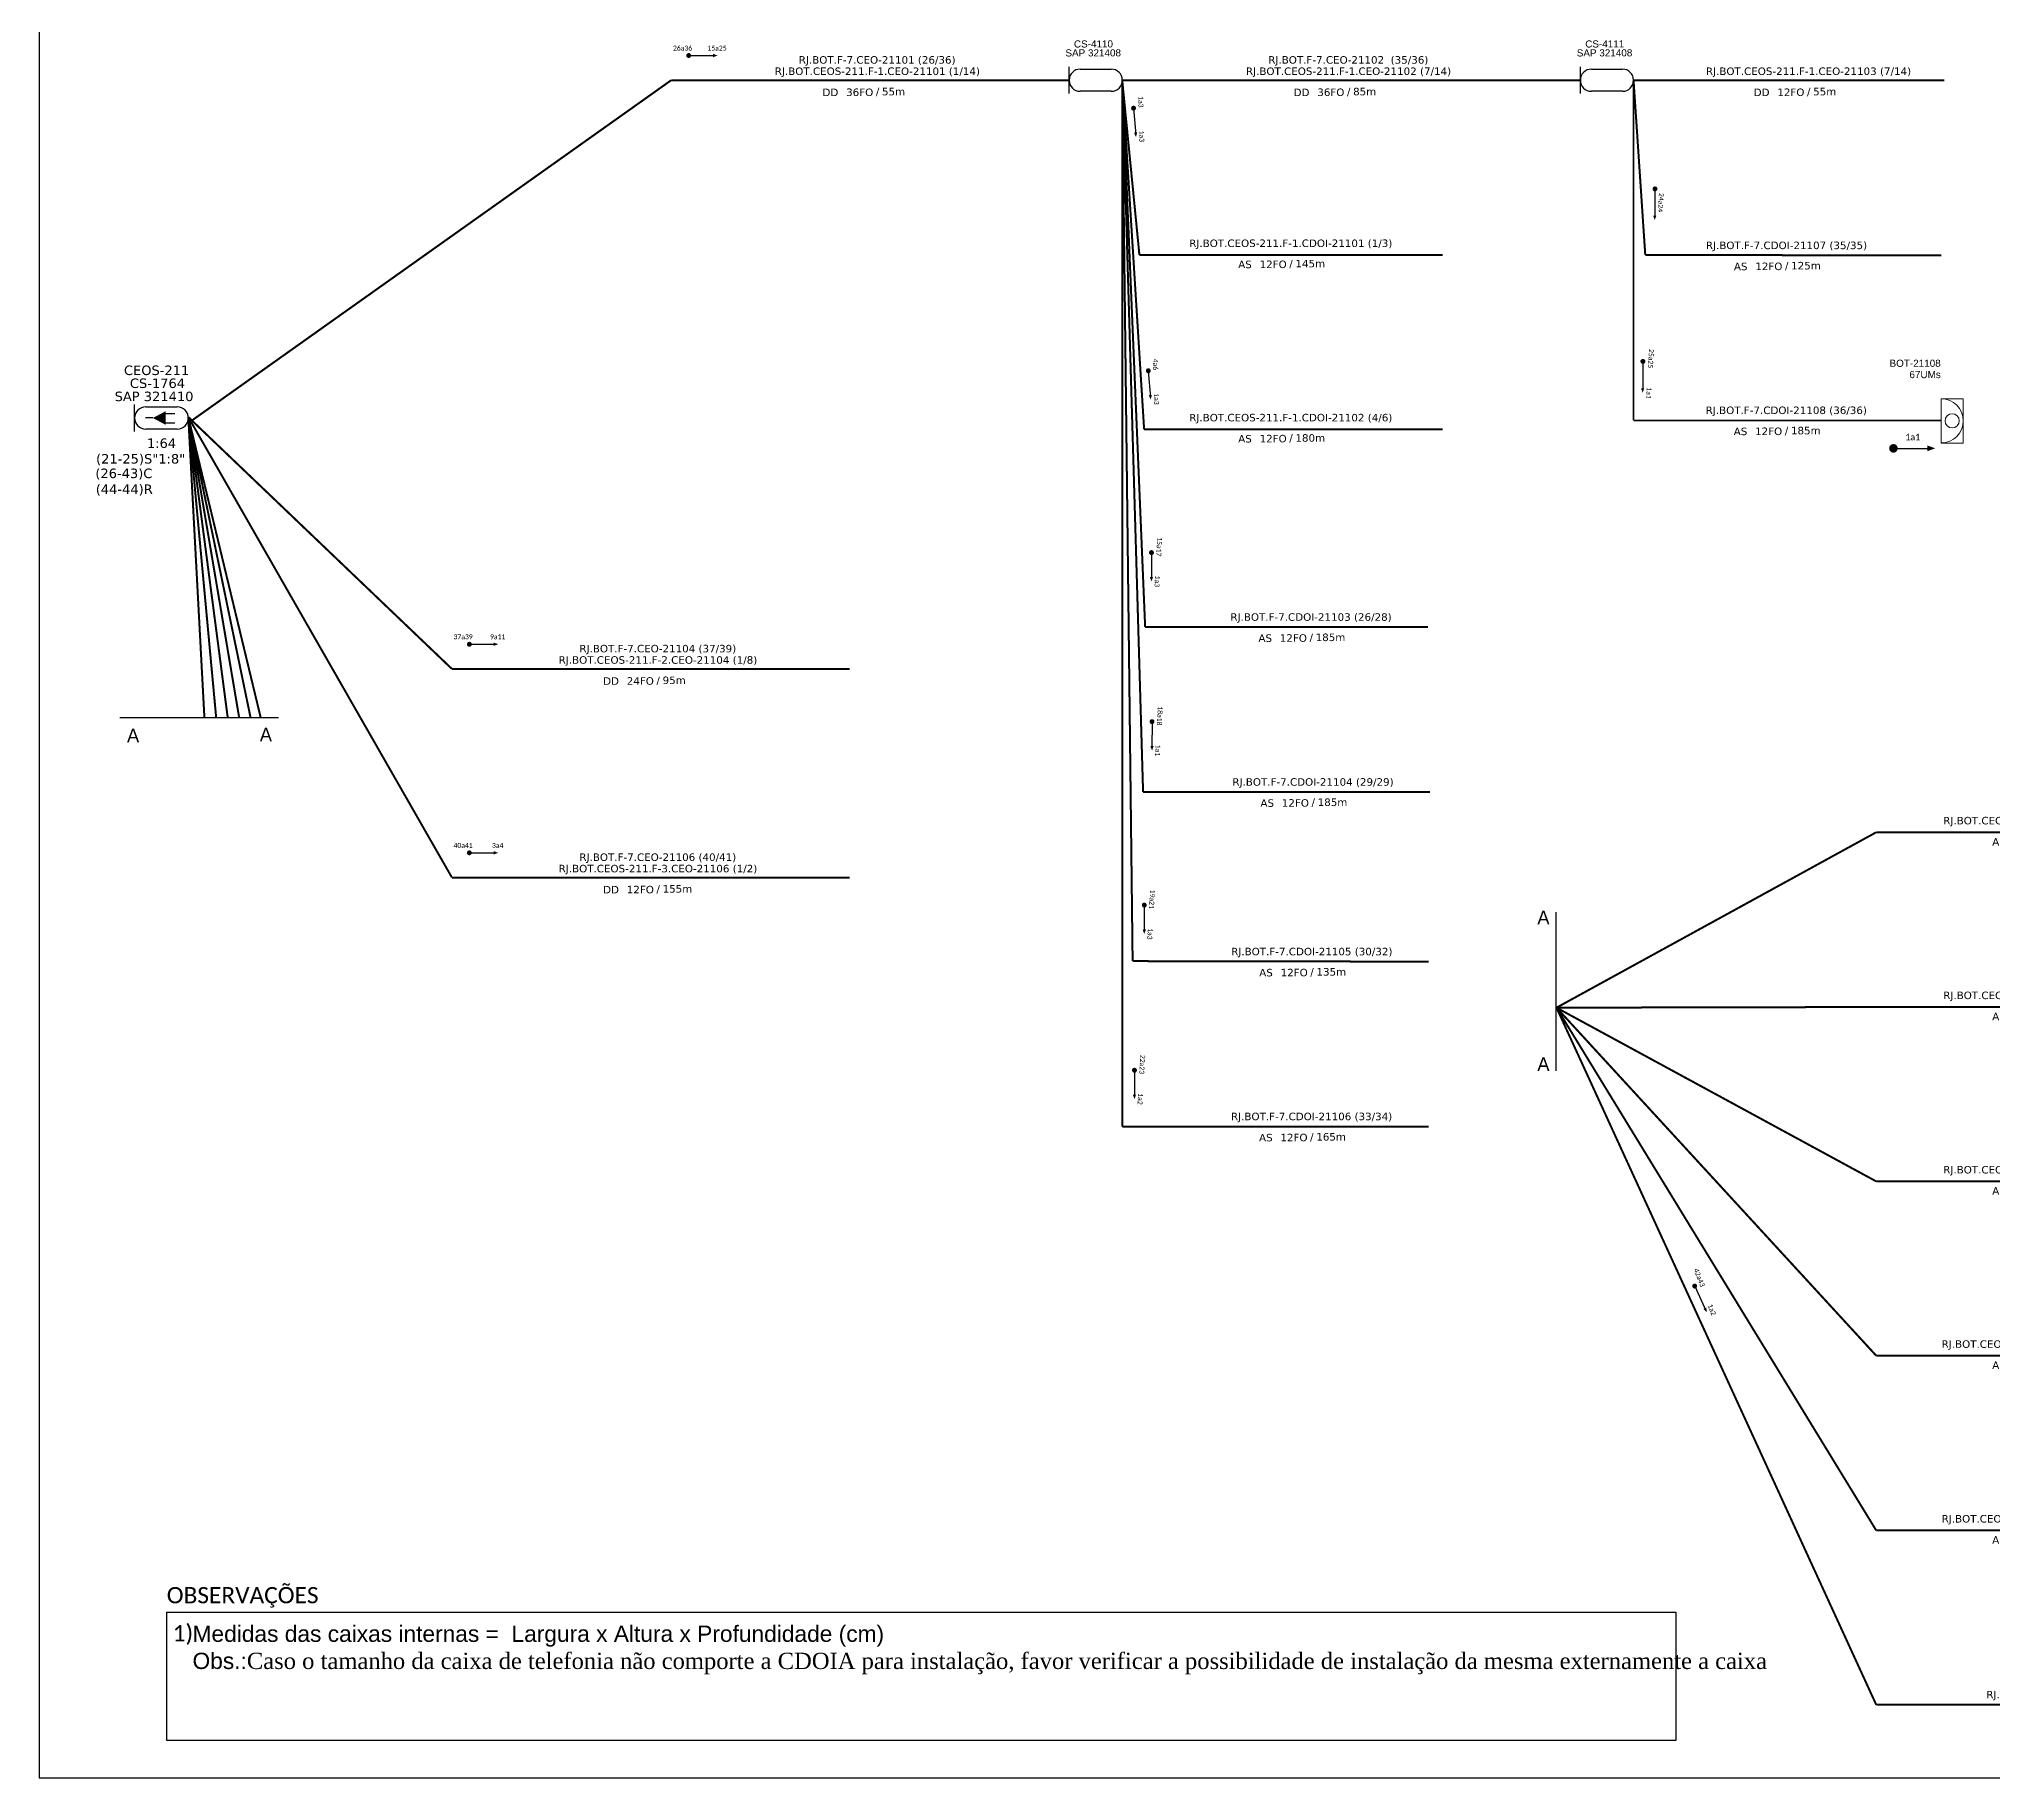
# Model space of a CAD drawing. Header units: metres. Extents: x -1286 to 1625, y -500 to 94.
# Drawn here: x -1286.1 to -925.8, y -499.8 to -179.2 of the extents above; entities that cross this region are included whole.
import ezdxf
from ezdxf.enums import TextEntityAlignment as Align

# ---------------------------------------------------------------- set-up
doc = ezdxf.new("R2010")
doc.units = ezdxf.units.M
for name, color, linetype, lineweight in [("20.0-LEGENDA DOS CDO'S", 1, 'Continuous', 0), ('20.1-CDO_INTERIOR', 1, 'Continuous', 0), ('20.2-CDO_POSTE', 1, 'Continuous', 5), ('40.1-ETIQUETAS', 1, 'Continuous', 20)]:
    doc.layers.add(name, color=color, linetype=linetype, lineweight=lineweight)
for name, color, linetype in [('20.4-CEOS', 1, 'Continuous'), ('CAP a instalar', 1, 'Continuous'), ('SETA', 7, 'Continuous')]:
    doc.layers.add(name, color=color, linetype=linetype)
doc.styles.add('ARIAL', font='arial.ttf')
doc.styles.add('siredit', font='verdana.ttf')
doc.styles.add('WMF-Calibri0', font='CALIBRI.TTF')
doc.linetypes.add('FENCELINE1', pattern='A,0.25,-0.1,[133,ltypeshp.shx,S=0.1,R=0,X=-0.1,Y=0],-0.1,1', length=1.45)

# ---------------------------------------------------------------- blocks, each defined once
blk = doc.blocks.new('ETIQUETA_RS5F')
at = {"layer": '40.1-ETIQUETAS', "color": 0, "style": 'siredit'}
blk.add_text('/', height=1.5, dxfattribs=at).set_placement((1.58, -1.95), align=Align.MIDDLE_RIGHT)
for tag, p in [('ETIQUETA_R_PRIMARIA', (1.21, 4.1)), ('ETIQUETA_R_SECUNDARIA', (1.21, 2.1)), ('F_ATIVAS/F_MORTAS', (1.14, -4.24))]:
    blk.add_attdef(tag, text='', height=1.5, dxfattribs=at).set_placement(p, align=Align.MIDDLE_CENTER)
for tag, p in [('TIPO_CABO', (-6.58, -2.12)), ('CAP_CABO', (0.4, -2.09))]:
    blk.add_attdef(tag, text='', height=1.5, dxfattribs=at).set_placement(p, align=Align.MIDDLE_RIGHT)
blk.add_attdef('METROS', text='', height=1.5, dxfattribs=at).set_placement((2.14, -1.95), align=Align.MIDDLE_LEFT)
for tag, p in [('FUSÃO_1', (0.85, -8.39)), ('FUSÃO_2', (0.85, -10.6)), ('FUSÃO_3', (0.85, -12.93)), ('FUSÃO_4', (0.85, -15.14)), ('FUSÃO_5', (0.85, -17.16))]:
    blk.add_attdef(tag, text='', height=1.5, dxfattribs=at).set_placement(p, align=Align.CENTER)
blk = doc.blocks.new('CEOS_RP_CT_DRT')
at = {"layer": '20.4-CEOS', "color": 0}
for p, q in [((-4.54, 1.19), (-1.19, 1.19)), ((-1.19, -1.19), (-4.54, -1.19))]:
    blk.add_line(p, q, dxfattribs=at)
for points in [[(-5.73, -1.43), (-5.73, 1.44)], [(-3.79, 0), (-4.59, 0)], [(-2.47, 0.48), (-1.45, 0.48)], [(-2.47, -0.52), (-1.45, -0.52)]]:
    blk.add_lwpolyline(points, dxfattribs=at)
blk.add_lwpolyline([(-3.79, 0, 0, 1.47, 0), (-2.41, 0, 1.47, 1.47, 0)], format="xyseb", dxfattribs=at)
for centre, start, end in [((-4.54, 0), 90, 270), ((-1.19, 0), 270, 90)]:
    blk.add_arc(centre, 1.19, start, end, dxfattribs=at)
at = {"layer": '20.4-CEOS', "color": 7, "style": 'siredit'}
for tag, p in [('Nº_DA_CEOS', (-2.86, 5.6)), ('LOCAL', (-2.86, 4.24)), ('SAP', (-2.86, 2.78)), ('RACIO_SPLITAGEM', (-2.86, -1.88)), ('FIBRAS_SPLITTER', (-2.86, -3.58)), ('FIBRAS_TOP_C', (-2.86, -5.08)), ('RESERVA_FINAIS', (-2.86, -6.39))]:
    blk.add_attdef(tag, text='', height=1.01, dxfattribs=at).set_placement(p, align=Align.TOP_CENTER)
blk = doc.blocks.new('CDOE-TEXTO PADRÃO')
at = {"layer": "20.0-LEGENDA DOS CDO'S", "color": 0, "style": 'ARIAL'}
for tag, p in [('CDO_N', (0.49, 7.39)), ('CORDOALHA', (0.5, 4.33)), ('SAP', (0.51, 1.67)), ('SPLITER_1', (0.59, -0.91)), ('SPLITER_2', (0.6, -3.55)), ('(XX-XX_F)S', (0.54, -8.29)), ('(XX-XX_L)S', (0.55, -10.83)), ('UMS', (0.55, -13.15))]:
    blk.add_attdef(tag, p, '', height=1.7, rotation=0.118, dxfattribs=at)
blk.add_attdef('FIBRAS_UTILIZADAS', text='', height=1.7, rotation=0.118, dxfattribs=at).set_placement((19.77, 7.43), align=Align.CENTER)

msp = doc.modelspace()

# ---------------------------------------------------------------- linework, layer by layer
at = {"color": 7}
msp.add_line((-1271.19, -304.3), (-1241.9, -304.3), dxfattribs=at)
at = {"color": 5}
msp.add_line((-1006.4, -340.15), (-1006.4, -369.44), dxfattribs=at)
at = {"color": 0}
for p, q in [((-1262.5, -469.23), (-984.25, -469.23)), ((-1262.5, -492.93), (-1262.5, -469.23)), ((-984.25, -469.23), (-984.25, -492.93)), ((-984.25, -492.93), (-1262.5, -492.93))]:
    msp.add_line(p, q, dxfattribs=at)
msp.add_lwpolyline([(-1286.07, -499.81), (-445.07, -499.81), (-445.07, 94.19), (-1286.07, 94.19)], close=True)
at = {"color": 7, "const_width": 0.452}
for points in [[(-1166.5, -182.22, 1), (-1166.05, -182.21, 1)], [(-1084.27, -191.7, 1), (-1084.23, -192.15, 1)], [(-988.1, -206.58, 1), (-988.1, -207.03, 1)], [(-1081.55, -240.12, 1), (-1081.51, -240.57, 1)], [(-990.33, -238.39, 1), (-990.33, -238.85, 1)], [(-1080.95, -273.64, 1), (-1080.94, -274.1, 1)], [(-1206.95, -290.77, 1), (-1206.5, -290.77, 1)], [(-1080.84, -304.81, 1), (-1080.84, -305.26, 1)], [(-1206.95, -329.23, 1), (-1206.5, -329.23, 1)], [(-1082.27, -338.64, 1), (-1082.27, -339.09, 1)], [(-1084.08, -369.09, 1), (-1084.08, -369.55, 1)], [(-980.87, -408.91, 1), (-980.68, -409.32, 1)]]:
    msp.add_lwpolyline(points, format="xyb", close=True, dxfattribs=at)
at = {"const_width": 0.791}
msp.add_lwpolyline([(-944.52, -254.65, 1), (-943.73, -254.65, 1)], format="xyb", close=True, dxfattribs=at)
msp.add_lwpolyline([(-944.52, -254.65, 1), (-943.73, -254.65, 1)], format="xyb", close=True, dxfattribs=at)
at = {"layer": '20.1-CDO_INTERIOR', "color": 1, "lineweight": 18}
msp.add_lwpolyline([(-931.24, -253.67), (-931.24, -245.5), (-935.33, -245.5), (-935.33, -253.67)], close=True, dxfattribs=at)
msp.add_circle((-933.29, -249.58), 1.31, dxfattribs=at)
msp.add_arc((-935.33, -249.58), 4.08, 270, 90, dxfattribs=at)
at = {"layer": '20.4-CEOS', "color": 7}
for p, q in [((-1096.13, -189.22), (-1096.13, -184.31)), ((-1094.09, -184.73), (-1088.37, -184.73)), ((-1088.37, -188.8), (-1094.09, -188.8))]:
    msp.add_line(p, q, dxfattribs=at)
at = {"layer": '20.4-CEOS', "color": 5}
for p, q in [((-1001.84, -189.22), (-1001.84, -184.31)), ((-999.81, -184.73), (-994.09, -184.73)), ((-994.09, -188.8), (-999.81, -188.8))]:
    msp.add_line(p, q, dxfattribs=at)
at = {"layer": '20.4-CEOS', "color": 7}
for centre, start, end in [((-1094.09, -186.76), 90, 270), ((-1088.37, -186.76), 270, 90)]:
    msp.add_arc(centre, 2.04, start, end, dxfattribs=at)
at = {"layer": '20.4-CEOS', "color": 5}
for centre, start, end in [((-999.81, -186.76), 90, 270), ((-994.09, -186.76), 270, 90)]:
    msp.add_arc(centre, 2.04, start, end, dxfattribs=at)
at = {"layer": 'CAP a instalar', "color": 7, "ltscale": 5.3, "const_width": 0.369}
for points in [[(-1169.49, -186.76), (-1257.83, -249.47)], [(-1169.49, -186.76), (-1096.13, -186.76)], [(-1086.34, -186.76), (-1086.34, -379.72)], [(-1084.42, -349.2), (-1086.34, -186.76)], [(-1082.49, -318.02), (-1086.34, -186.76)], [(-1082.11, -287.59), (-1086.34, -186.76)], [(-1082.3, -251.13), (-1086.34, -186.76)], [(-1083.17, -218.98), (-1086.34, -186.76)], [(-1086.34, -186.76), (-1001.84, -186.76)], [(-989.89, -218.98), (-992.05, -186.76)], [(-992.05, -186.76), (-934.74, -186.76)], [(-1209.94, -333.78), (-1258.55, -248.88)], [(-1209.94, -295.32), (-1258.55, -248.88)], [(-1258.55, -248.88), (-1249.17, -304.3)], [(-1258.55, -248.88), (-1247.07, -304.3)], [(-1258.55, -248.88), (-1251.28, -304.3)], [(-1258.55, -248.88), (-1253.41, -304.3)], [(-1258.55, -248.88), (-1255.58, -304.3)], [(-1258.55, -248.88), (-1245.2, -304.3)], [(-1209.94, -295.32), (-1136.58, -295.32)], [(-1209.94, -333.78), (-1136.58, -333.78)]]:
    msp.add_lwpolyline(points, dxfattribs=at)
at = {"layer": 'CAP a instalar', "color": 1, "ltscale": 5.3, "const_width": 0.3}
msp.add_lwpolyline([(-992.05, -186.76), (-992.05, -249.51)], dxfattribs=at)
at = {"layer": 'CAP a instalar', "color": 7, "linetype": 'FENCELINE1', "ltscale": 5.3, "const_width": 0.369}
for points in [[(-1083.17, -218.98), (-1027.25, -218.98)], [(-989.89, -218.98), (-935.29, -219.08)], [(-1082.3, -251.13), (-1027.25, -251.13)], [(-1082.11, -287.59), (-1029.97, -287.61)], [(-1082.49, -318.02), (-1029.6, -318.02)], [(-947.3, -325.44), (-1006.26, -357.78)], [(-947.3, -325.44), (-888.21, -325.44)], [(-1084.42, -349.2), (-1029.82, -349.29)], [(-947.3, -357.66), (-1006.26, -357.78)], [(-947.3, -389.81), (-1006.26, -357.78)], [(-947.3, -421.95), (-1006.26, -357.78)], [(-947.3, -454.17), (-1006.26, -357.78)], [(-947.3, -486.32), (-1006.26, -357.78)], [(-947.3, -357.66), (-888.21, -357.66)], [(-1086.34, -379.72), (-1029.86, -379.7)], [(-947.3, -389.81), (-888.21, -389.81)], [(-947.3, -421.95), (-888.21, -421.95)], [(-947.3, -454.17), (-888.21, -454.17)], [(-947.3, -486.32), (-890.57, -486.3)]]:
    msp.add_lwpolyline(points, dxfattribs=at)
at = {"layer": 'CAP a instalar', "color": 1, "linetype": 'FENCELINE1', "ltscale": 5.3, "const_width": 0.3}
msp.add_lwpolyline([(-992.05, -249.51), (-935.33, -249.49)], dxfattribs=at)
at = {"layer": 'SETA', "color": 7}
for points in [[(-1166.27, -182.22), (-1161.34, -182.22)], [(-1084.25, -191.92), (-1083.84, -196.84)], [(-988.1, -206.8), (-988.1, -211.74)], [(-1081.53, -240.35), (-1081.13, -245.26)], [(-990.33, -238.62), (-990.33, -243.55)], [(-1080.94, -273.87), (-1080.95, -278.8)], [(-1206.73, -290.77), (-1201.79, -290.77)], [(-1080.84, -305.04), (-1080.85, -309.97)], [(-1206.73, -329.23), (-1201.79, -329.23)], [(-1082.27, -338.86), (-1082.28, -343.8)], [(-1084.08, -369.32), (-1084.08, -374.25)], [(-980.77, -409.11), (-978.72, -413.6)]]:
    msp.add_lwpolyline(points, dxfattribs=at)
at = {"layer": 'SETA'}
msp.add_lwpolyline([(-944.12, -254.65), (-937.33, -254.65)], dxfattribs=at)
msp.add_lwpolyline([(-944.12, -254.65), (-937.33, -254.65)], dxfattribs=at)
at = {"layer": 'SETA', "color": 7}
for points in [[(-1161.77, -181.91), (-1160.94, -182.21), (-1161.77, -182.52)], [(-1083.57, -196.38), (-1083.8, -197.23), (-1084.18, -196.43)], [(-987.84, -211.73), (-988.14, -212.56), (-988.44, -211.73)], [(-1080.86, -244.81), (-1081.09, -245.66), (-1081.46, -244.86)], [(-990.07, -243.55), (-990.37, -244.38), (-990.68, -243.55)], [(-1080.65, -278.37), (-1080.95, -279.2), (-1081.25, -278.37)], [(-1202.23, -290.47), (-1201.4, -290.76), (-1202.22, -291.07)], [(-1080.54, -309.54), (-1080.84, -310.37), (-1081.15, -309.54)], [(-1202.23, -328.93), (-1201.4, -329.22), (-1202.22, -329.53)], [(-1081.97, -343.36), (-1082.27, -344.19), (-1082.58, -343.37)], [(-1083.78, -373.82), (-1084.08, -374.65), (-1084.38, -373.82)], [(-978.63, -413.08), (-978.55, -413.96), (-979.17, -413.33)]]:
    msp.add_solid(points, dxfattribs=at)
at = {"layer": 'SETA'}
msp.add_solid([(-937.87, -254.11), (-936.42, -254.64), (-937.87, -255.17)], dxfattribs=at)
msp.add_solid([(-937.87, -254.11), (-936.42, -254.64), (-937.87, -255.17)], dxfattribs=at)

# ---------------------------------------------------------------- block references
at = {"layer": '20.2-CDO_POSTE', "color": 7}
ref = msp.add_blockref('CDOE-TEXTO PADRÃO', (-1095.32, -184.59), dxfattribs=dict(at, xscale=0.7685742320107577, yscale=0.7685742320107577, zscale=0.7685742320107577))
ref.add_attrib('CDO_N', 'CS-4110', (-1095.24, -180.74), dxfattribs={"layer": "20.0-LEGENDA DOS CDO'S", "color": 0, "height": 1.306, "rotation": 0.118, "style": 'ARIAL'})
ref = msp.add_blockref('CDOE-TEXTO PADRÃO', (-1001.04, -184.59), dxfattribs=dict(at, xscale=0.7685742320107577, yscale=0.7685742320107577, zscale=0.7685742320107577))
ref.add_attrib('CDO_N', 'CS-4111', (-1000.96, -180.74), dxfattribs={"layer": "20.0-LEGENDA DOS CDO'S", "color": 0, "height": 1.306, "rotation": 0.118, "style": 'ARIAL'})
ref = msp.add_blockref('CDOE-TEXTO PADRÃO', (-1096.89, -186.24), dxfattribs=dict(at, xscale=0.7685742320107577, yscale=0.7685742320107577, zscale=0.7685742320107577))
ref.add_attrib('CDO_N', 'SAP 321408', (-1096.81, -182.39), dxfattribs={"layer": "20.0-LEGENDA DOS CDO'S", "color": 0, "height": 1.306, "rotation": 0.118, "style": 'ARIAL'})
ref = msp.add_blockref('CDOE-TEXTO PADRÃO', (-1002.61, -186.24), dxfattribs=dict(at, xscale=0.7685742320107577, yscale=0.7685742320107577, zscale=0.7685742320107577))
ref.add_attrib('CDO_N', 'SAP 321408', (-1002.52, -182.39), dxfattribs={"layer": "20.0-LEGENDA DOS CDO'S", "color": 0, "height": 1.306, "rotation": 0.118, "style": 'ARIAL'})
at = {"layer": '40.1-ETIQUETAS', "color": 7}
ref = msp.add_blockref('ETIQUETA_RS5F', (-1132.59, -187.06), dxfattribs=dict(at, xscale=0.9222890638365937, yscale=0.9222890638365937, zscale=0.9222890638365937))
ref.add_attrib('ETIQUETA_R_PRIMARIA', 'RJ.BOT.F-7.CEO-21101 (26/36)', dxfattribs={"color": 0, "height": 1.3834, "style": 'siredit'}).set_placement((-1131.53, -183.02), align=Align.MIDDLE_CENTER)
ref.add_attrib('ETIQUETA_R_SECUNDARIA', 'RJ.BOT.CEOS-211.F-1.CEO-21101 (1/14)', dxfattribs={"color": 0, "height": 1.3834, "style": 'siredit'}).set_placement((-1131.49, -185.11), align=Align.MIDDLE_CENTER)
ref.add_attrib('TIPO_CABO', 'DD', dxfattribs={"color": 0, "height": 1.383, "style": 'siredit'}).set_placement((-1138.69, -189.01), align=Align.MIDDLE_RIGHT)
ref.add_attrib('CAP_CABO', '36FO', dxfattribs={"color": 0, "height": 1.383, "style": 'siredit'}).set_placement((-1132.25, -188.99), align=Align.MIDDLE_RIGHT)
ref.add_attrib('METROS', '55m', dxfattribs={"color": 0, "height": 1.383, "style": 'siredit'}).set_placement((-1130.64, -188.86), align=Align.MIDDLE_LEFT)
ref = msp.add_blockref('ETIQUETA_RS5F', (-1045.71, -187.06), dxfattribs=dict(at, xscale=0.9222890638365937, yscale=0.9222890638365937, zscale=0.9222890638365937))
ref.add_attrib('ETIQUETA_R_PRIMARIA', 'RJ.BOT.F-7.CEO-21102  (35/36)', dxfattribs={"color": 0, "height": 1.3834, "style": 'siredit'}).set_placement((-1044.65, -183.02), align=Align.MIDDLE_CENTER)
ref.add_attrib('ETIQUETA_R_SECUNDARIA', 'RJ.BOT.CEOS-211.F-1.CEO-21102 (7/14)', dxfattribs={"color": 0, "height": 1.3834, "style": 'siredit'}).set_placement((-1044.61, -185.11), align=Align.MIDDLE_CENTER)
ref.add_attrib('TIPO_CABO', 'DD', dxfattribs={"color": 0, "height": 1.383, "style": 'siredit'}).set_placement((-1051.81, -189.01), align=Align.MIDDLE_RIGHT)
ref.add_attrib('CAP_CABO', '36FO', dxfattribs={"color": 0, "height": 1.383, "style": 'siredit'}).set_placement((-1045.37, -188.99), align=Align.MIDDLE_RIGHT)
ref.add_attrib('METROS', '85m', dxfattribs={"color": 0, "height": 1.383, "style": 'siredit'}).set_placement((-1043.76, -188.86), align=Align.MIDDLE_LEFT)
ref = msp.add_blockref('ETIQUETA_RS5F', (-960.88, -187.06), dxfattribs=dict(at, xscale=0.9222890638365937, yscale=0.9222890638365937, zscale=0.9222890638365937))
ref.add_attrib('ETIQUETA_R_SECUNDARIA', 'RJ.BOT.CEOS-211.F-1.CEO-21103 (7/14)', dxfattribs={"color": 0, "height": 1.3834, "style": 'siredit'}).set_placement((-959.79, -185.11), align=Align.MIDDLE_CENTER)
ref.add_attrib('TIPO_CABO', 'DD', dxfattribs={"color": 0, "height": 1.383, "style": 'siredit'}).set_placement((-966.98, -189.01), align=Align.MIDDLE_RIGHT)
ref.add_attrib('CAP_CABO', '12FO', dxfattribs={"color": 0, "height": 1.383, "style": 'siredit'}).set_placement((-960.54, -188.99), align=Align.MIDDLE_RIGHT)
ref.add_attrib('METROS', '55m', dxfattribs={"color": 0, "height": 1.383, "style": 'siredit'}).set_placement((-958.93, -188.86), align=Align.MIDDLE_LEFT)
ref = msp.add_blockref('ETIQUETA_RS5F', (-1173.04, -295.61), dxfattribs=dict(at, xscale=0.9222890638365937, yscale=0.9222890638365937, zscale=0.9222890638365937))
ref.add_attrib('ETIQUETA_R_PRIMARIA', 'RJ.BOT.F-7.CEO-21104 (37/39)', dxfattribs={"color": 0, "height": 1.3834, "style": 'siredit'}).set_placement((-1171.98, -291.57), align=Align.MIDDLE_CENTER)
ref.add_attrib('ETIQUETA_R_SECUNDARIA', 'RJ.BOT.CEOS-211.F-2.CEO-21104 (1/8)', dxfattribs={"color": 0, "height": 1.3834, "style": 'siredit'}).set_placement((-1171.95, -293.67), align=Align.MIDDLE_CENTER)
ref.add_attrib('TIPO_CABO', 'DD', dxfattribs={"color": 0, "height": 1.383, "style": 'siredit'}).set_placement((-1179.14, -297.56), align=Align.MIDDLE_RIGHT)
ref.add_attrib('CAP_CABO', '24FO', dxfattribs={"color": 0, "height": 1.383, "style": 'siredit'}).set_placement((-1172.7, -297.54), align=Align.MIDDLE_RIGHT)
ref.add_attrib('METROS', '95m', dxfattribs={"color": 0, "height": 1.383, "style": 'siredit'}).set_placement((-1171.09, -297.41), align=Align.MIDDLE_LEFT)
ref = msp.add_blockref('ETIQUETA_RS5F', (-1173.04, -334.07), dxfattribs=dict(at, xscale=0.9222890638365937, yscale=0.9222890638365937, zscale=0.9222890638365937))
ref.add_attrib('ETIQUETA_R_PRIMARIA', 'RJ.BOT.F-7.CEO-21106 (40/41)', dxfattribs={"color": 0, "height": 1.3834, "style": 'siredit'}).set_placement((-1171.98, -330.03), align=Align.MIDDLE_CENTER)
ref.add_attrib('ETIQUETA_R_SECUNDARIA', 'RJ.BOT.CEOS-211.F-3.CEO-21106 (1/2)', dxfattribs={"color": 0, "height": 1.3834, "style": 'siredit'}).set_placement((-1171.95, -332.13), align=Align.MIDDLE_CENTER)
ref.add_attrib('TIPO_CABO', 'DD', dxfattribs={"color": 0, "height": 1.383, "style": 'siredit'}).set_placement((-1179.14, -336.02), align=Align.MIDDLE_RIGHT)
ref.add_attrib('CAP_CABO', '12FO', dxfattribs={"color": 0, "height": 1.383, "style": 'siredit'}).set_placement((-1172.7, -336), align=Align.MIDDLE_RIGHT)
ref.add_attrib('METROS', '155m', dxfattribs={"color": 0, "height": 1.383, "style": 'siredit'}).set_placement((-1171.09, -335.87), align=Align.MIDDLE_LEFT)
at = {"layer": 'CAP a instalar', "color": 7, "linetype": 'FENCELINE1', "ltscale": 5.3}
ref = msp.add_blockref('ETIQUETA_RS5F', (-1056.35, -218.78), dxfattribs=dict(at, xscale=0.9222890638305806, yscale=0.9222890638305806, zscale=0.9222890638305806))
ref.add_attrib('ETIQUETA_R_SECUNDARIA', 'RJ.BOT.CEOS-211.F-1.CDOI-21101 (1/3)', dxfattribs={"layer": '40.1-ETIQUETAS', "color": 0, "height": 1.3834, "style": 'siredit'}).set_placement((-1055.26, -216.83), align=Align.MIDDLE_CENTER)
ref.add_attrib('TIPO_CABO', 'AS', dxfattribs={"layer": '40.1-ETIQUETAS', "color": 0, "height": 1.383, "style": 'siredit'}).set_placement((-1062.45, -220.73), align=Align.MIDDLE_RIGHT)
ref.add_attrib('CAP_CABO', '12FO', dxfattribs={"layer": '40.1-ETIQUETAS', "color": 0, "height": 1.383, "style": 'siredit'}).set_placement((-1056.01, -220.71), align=Align.MIDDLE_RIGHT)
ref.add_attrib('METROS', '145m ', dxfattribs={"layer": '40.1-ETIQUETAS', "color": 0, "height": 1.383, "style": 'siredit'}).set_placement((-1054.4, -220.58), align=Align.MIDDLE_LEFT)
ref = msp.add_blockref('ETIQUETA_RS5F', (-964.94, -219.16), dxfattribs=dict(at, xscale=0.9222890638373124, yscale=0.9222890638373124, zscale=0.9222890638373124))
ref.add_attrib('ETIQUETA_R_SECUNDARIA', 'RJ.BOT.F-7.CDOI-21107 (35/35)', dxfattribs={"layer": '40.1-ETIQUETAS', "color": 0, "height": 1.3834, "style": 'siredit'}).set_placement((-963.85, -217.22), align=Align.MIDDLE_CENTER)
ref.add_attrib('TIPO_CABO', 'AS', dxfattribs={"layer": '40.1-ETIQUETAS', "color": 0, "height": 1.383, "style": 'siredit'}).set_placement((-971.04, -221.11), align=Align.MIDDLE_RIGHT)
ref.add_attrib('CAP_CABO', '12FO', dxfattribs={"layer": '40.1-ETIQUETAS', "color": 0, "height": 1.383, "style": 'siredit'}).set_placement((-964.6, -221.09), align=Align.MIDDLE_RIGHT)
ref.add_attrib('METROS', '125m', dxfattribs={"layer": '40.1-ETIQUETAS', "color": 0, "height": 1.383, "style": 'siredit'}).set_placement((-962.99, -220.96), align=Align.MIDDLE_LEFT)
at = {"layer": 'CAP a instalar', "color": 7, "linetype": 'FENCELINE1', "ltscale": 7}
ref = msp.add_blockref('CEOS_RP_CT_DRT', (-1258.52, -249.05), dxfattribs=dict(at, xscale=1.732435893245725, yscale=1.732435893245725, zscale=1.732435893245725))
ref.add_attrib('Nº_DA_CEOS', 'CEOS-211', dxfattribs={"layer": '20.4-CEOS', "color": 7, "height": 1.749, "style": 'siredit'}).set_placement((-1264.39, -239.38), align=Align.TOP_CENTER)
ref.add_attrib('LOCAL', 'CS-1764', dxfattribs={"layer": '20.4-CEOS', "color": 7, "height": 1.749, "style": 'siredit'}).set_placement((-1264.24, -241.77), align=Align.TOP_CENTER)
ref.add_attrib('SAP', '  SAP 321410', dxfattribs={"layer": '20.4-CEOS', "color": 7, "height": 1.7492, "style": 'siredit'}).set_placement((-1265.63, -244.19), align=Align.TOP_CENTER)
ref.add_attrib('RACIO_SPLITAGEM', '1:64', dxfattribs={"layer": '20.4-CEOS', "color": 7, "height": 1.749, "style": 'siredit'}).set_placement((-1263.49, -252.82), align=Align.TOP_CENTER)
ref.add_attrib('FIBRAS_SPLITTER', '(21-25)S"1:8"', dxfattribs={"layer": '20.4-CEOS', "color": 7, "height": 1.7492, "style": 'siredit'}).set_placement((-1267.34, -255.7), align=Align.TOP_CENTER)
ref.add_attrib('FIBRAS_TOP_C', '(26-43)C', dxfattribs={"layer": '20.4-CEOS', "color": 7, "height": 1.749, "style": 'siredit'}).set_placement((-1270.43, -258.38), align=Align.TOP_CENTER)
ref.add_attrib('RESERVA_FINAIS', '(44-44)R', dxfattribs={"layer": '20.4-CEOS', "color": 7, "height": 1.749, "style": 'siredit'}).set_placement((-1270.36, -261.3), align=Align.TOP_CENTER)
at = {"layer": 'CAP a instalar', "color": 7, "linetype": 'FENCELINE1', "ltscale": 5.3}
ref = msp.add_blockref('ETIQUETA_RS5F', (-1056.35, -250.92), dxfattribs=dict(at, xscale=0.9222890638305806, yscale=0.9222890638305806, zscale=0.9222890638305806))
ref.add_attrib('ETIQUETA_R_SECUNDARIA', 'RJ.BOT.CEOS-211.F-1.CDOI-21102 (4/6)', dxfattribs={"layer": '40.1-ETIQUETAS', "color": 0, "height": 1.3834, "style": 'siredit'}).set_placement((-1055.26, -248.98), align=Align.MIDDLE_CENTER)
ref.add_attrib('TIPO_CABO', 'AS', dxfattribs={"layer": '40.1-ETIQUETAS', "color": 0, "height": 1.383, "style": 'siredit'}).set_placement((-1062.45, -252.87), align=Align.MIDDLE_RIGHT)
ref.add_attrib('CAP_CABO', '12FO', dxfattribs={"layer": '40.1-ETIQUETAS', "color": 0, "height": 1.383, "style": 'siredit'}).set_placement((-1056.01, -252.85), align=Align.MIDDLE_RIGHT)
ref.add_attrib('METROS', '180m ', dxfattribs={"layer": '40.1-ETIQUETAS', "color": 0, "height": 1.383, "style": 'siredit'}).set_placement((-1054.4, -252.73), align=Align.MIDDLE_LEFT)
at = {"layer": 'CAP a instalar', "color": 1, "linetype": 'FENCELINE1', "ltscale": 5.3}
ref = msp.add_blockref('ETIQUETA_RS5F', (-964.98, -249.57), dxfattribs=dict(at, xscale=0.9222890638373124, yscale=0.9222890638373124, zscale=0.9222890638373124))
ref.add_attrib('ETIQUETA_R_SECUNDARIA', 'RJ.BOT.F-7.CDOI-21108 (36/36)', dxfattribs={"layer": '40.1-ETIQUETAS', "color": 0, "height": 1.3834, "style": 'siredit'}).set_placement((-963.89, -247.63), align=Align.MIDDLE_CENTER)
ref.add_attrib('TIPO_CABO', 'AS', dxfattribs={"layer": '40.1-ETIQUETAS', "color": 0, "height": 1.383, "style": 'siredit'}).set_placement((-971.08, -251.52), align=Align.MIDDLE_RIGHT)
ref.add_attrib('CAP_CABO', '12FO', dxfattribs={"layer": '40.1-ETIQUETAS', "color": 0, "height": 1.383, "style": 'siredit'}).set_placement((-964.64, -251.5), align=Align.MIDDLE_RIGHT)
ref.add_attrib('METROS', '185m', dxfattribs={"layer": '40.1-ETIQUETAS', "color": 0, "height": 1.383, "style": 'siredit'}).set_placement((-963.03, -251.37), align=Align.MIDDLE_LEFT)
at = {"layer": 'CAP a instalar', "color": 7, "linetype": 'FENCELINE1', "ltscale": 5.3}
ref = msp.add_blockref('ETIQUETA_RS5F', (-1052.61, -287.69), dxfattribs=dict(at, xscale=0.9222890638373124, yscale=0.9222890638373124, zscale=0.9222890638373124))
ref.add_attrib('ETIQUETA_R_SECUNDARIA', 'RJ.BOT.F-7.CDOI-21103 (26/28)', dxfattribs={"layer": '40.1-ETIQUETAS', "color": 0, "height": 1.3834, "style": 'siredit'}).set_placement((-1051.52, -285.75), align=Align.MIDDLE_CENTER)
ref.add_attrib('TIPO_CABO', 'AS', dxfattribs={"layer": '40.1-ETIQUETAS', "color": 0, "height": 1.383, "style": 'siredit'}).set_placement((-1058.72, -289.64), align=Align.MIDDLE_RIGHT)
ref.add_attrib('CAP_CABO', '12FO', dxfattribs={"layer": '40.1-ETIQUETAS', "color": 0, "height": 1.383, "style": 'siredit'}).set_placement((-1052.28, -289.62), align=Align.MIDDLE_RIGHT)
ref.add_attrib('METROS', '185m', dxfattribs={"layer": '40.1-ETIQUETAS', "color": 0, "height": 1.383, "style": 'siredit'}).set_placement((-1050.67, -289.49), align=Align.MIDDLE_LEFT)
ref = msp.add_blockref('ETIQUETA_RS5F', (-1052.25, -318.1), dxfattribs=dict(at, xscale=0.9222890638373124, yscale=0.9222890638373124, zscale=0.9222890638373124))
ref.add_attrib('ETIQUETA_R_SECUNDARIA', 'RJ.BOT.F-7.CDOI-21104 (29/29)', dxfattribs={"layer": '40.1-ETIQUETAS', "color": 0, "height": 1.3834, "style": 'siredit'}).set_placement((-1051.16, -316.16), align=Align.MIDDLE_CENTER)
ref.add_attrib('TIPO_CABO', 'AS', dxfattribs={"layer": '40.1-ETIQUETAS', "color": 0, "height": 1.383, "style": 'siredit'}).set_placement((-1058.35, -320.05), align=Align.MIDDLE_RIGHT)
ref.add_attrib('CAP_CABO', '12FO', dxfattribs={"layer": '40.1-ETIQUETAS', "color": 0, "height": 1.383, "style": 'siredit'}).set_placement((-1051.91, -320.03), align=Align.MIDDLE_RIGHT)
ref.add_attrib('METROS', '185m', dxfattribs={"layer": '40.1-ETIQUETAS', "color": 0, "height": 1.383, "style": 'siredit'}).set_placement((-1050.3, -319.9), align=Align.MIDDLE_LEFT)
ref = msp.add_blockref('ETIQUETA_RS5F', (-917.31, -325.23), dxfattribs=dict(at, xscale=0.9222890638305806, yscale=0.9222890638305806, zscale=0.9222890638305806))
ref.add_attrib('ETIQUETA_R_SECUNDARIA', 'RJ.BOT.CEOS-211.F-4.CDOI-21122 (1/2)', dxfattribs={"layer": '40.1-ETIQUETAS', "color": 0, "height": 1.3834, "style": 'siredit'}).set_placement((-916.22, -323.29), align=Align.MIDDLE_CENTER)
ref.add_attrib('TIPO_CABO', 'AS', dxfattribs={"layer": '40.1-ETIQUETAS', "color": 0, "height": 1.383, "style": 'siredit'}).set_placement((-923.41, -327.19), align=Align.MIDDLE_RIGHT)
ref.add_attrib('CAP_CABO', '12FO', dxfattribs={"layer": '40.1-ETIQUETAS', "color": 0, "height": 1.383, "style": 'siredit'}).set_placement((-916.97, -327.16), align=Align.MIDDLE_RIGHT)
ref.add_attrib('METROS', '150m ', dxfattribs={"layer": '40.1-ETIQUETAS', "color": 0, "height": 1.383, "style": 'siredit'}).set_placement((-915.36, -327.04), align=Align.MIDDLE_LEFT)
ref = msp.add_blockref('ETIQUETA_RS5F', (-1052.47, -349.37), dxfattribs=dict(at, xscale=0.9222890638373124, yscale=0.9222890638373124, zscale=0.9222890638373124))
ref.add_attrib('ETIQUETA_R_SECUNDARIA', 'RJ.BOT.F-7.CDOI-21105 (30/32)', dxfattribs={"layer": '40.1-ETIQUETAS', "color": 0, "height": 1.3834, "style": 'siredit'}).set_placement((-1051.38, -347.43), align=Align.MIDDLE_CENTER)
ref.add_attrib('TIPO_CABO', 'AS', dxfattribs={"layer": '40.1-ETIQUETAS', "color": 0, "height": 1.383, "style": 'siredit'}).set_placement((-1058.57, -351.32), align=Align.MIDDLE_RIGHT)
ref.add_attrib('CAP_CABO', '12FO', dxfattribs={"layer": '40.1-ETIQUETAS', "color": 0, "height": 1.383, "style": 'siredit'}).set_placement((-1052.13, -351.3), align=Align.MIDDLE_RIGHT)
ref.add_attrib('METROS', '135m', dxfattribs={"layer": '40.1-ETIQUETAS', "color": 0, "height": 1.383, "style": 'siredit'}).set_placement((-1050.52, -351.17), align=Align.MIDDLE_LEFT)
ref = msp.add_blockref('ETIQUETA_RS5F', (-917.31, -357.45), dxfattribs=dict(at, xscale=0.9222890638305806, yscale=0.9222890638305806, zscale=0.9222890638305806))
ref.add_attrib('ETIQUETA_R_SECUNDARIA', 'RJ.BOT.CEOS-211.F-5.CDOI-21123 (1/1)', dxfattribs={"layer": '40.1-ETIQUETAS', "color": 0, "height": 1.3834, "style": 'siredit'}).set_placement((-916.22, -355.51), align=Align.MIDDLE_CENTER)
ref.add_attrib('TIPO_CABO', 'AS', dxfattribs={"layer": '40.1-ETIQUETAS', "color": 0, "height": 1.383, "style": 'siredit'}).set_placement((-923.41, -359.4), align=Align.MIDDLE_RIGHT)
ref.add_attrib('CAP_CABO', '12FO', dxfattribs={"layer": '40.1-ETIQUETAS', "color": 0, "height": 1.383, "style": 'siredit'}).set_placement((-916.97, -359.38), align=Align.MIDDLE_RIGHT)
ref.add_attrib('METROS', '205m ', dxfattribs={"layer": '40.1-ETIQUETAS', "color": 0, "height": 1.383, "style": 'siredit'}).set_placement((-915.36, -359.25), align=Align.MIDDLE_LEFT)
ref = msp.add_blockref('ETIQUETA_RS5F', (-1052.51, -379.79), dxfattribs=dict(at, xscale=0.9222890638373124, yscale=0.9222890638373124, zscale=0.9222890638373124))
ref.add_attrib('ETIQUETA_R_SECUNDARIA', 'RJ.BOT.F-7.CDOI-21106 (33/34)', dxfattribs={"layer": '40.1-ETIQUETAS', "color": 0, "height": 1.3834, "style": 'siredit'}).set_placement((-1051.42, -377.84), align=Align.MIDDLE_CENTER)
ref.add_attrib('TIPO_CABO', 'AS', dxfattribs={"layer": '40.1-ETIQUETAS', "color": 0, "height": 1.383, "style": 'siredit'}).set_placement((-1058.61, -381.74), align=Align.MIDDLE_RIGHT)
ref.add_attrib('CAP_CABO', '12FO', dxfattribs={"layer": '40.1-ETIQUETAS', "color": 0, "height": 1.383, "style": 'siredit'}).set_placement((-1052.17, -381.72), align=Align.MIDDLE_RIGHT)
ref.add_attrib('METROS', '165m', dxfattribs={"layer": '40.1-ETIQUETAS', "color": 0, "height": 1.383, "style": 'siredit'}).set_placement((-1050.56, -381.59), align=Align.MIDDLE_LEFT)
ref = msp.add_blockref('ETIQUETA_RS5F', (-917.31, -389.6), dxfattribs=dict(at, xscale=0.9222890638305806, yscale=0.9222890638305806, zscale=0.9222890638305806))
ref.add_attrib('ETIQUETA_R_SECUNDARIA', 'RJ.BOT.CEOS-211.F-6.CDOI-21124 (1/3)', dxfattribs={"layer": '40.1-ETIQUETAS', "color": 0, "height": 1.3834, "style": 'siredit'}).set_placement((-916.22, -387.66), align=Align.MIDDLE_CENTER)
ref.add_attrib('TIPO_CABO', 'AS', dxfattribs={"layer": '40.1-ETIQUETAS', "color": 0, "height": 1.383, "style": 'siredit'}).set_placement((-923.41, -391.55), align=Align.MIDDLE_RIGHT)
ref.add_attrib('CAP_CABO', '12FO', dxfattribs={"layer": '40.1-ETIQUETAS', "color": 0, "height": 1.383, "style": 'siredit'}).set_placement((-916.97, -391.53), align=Align.MIDDLE_RIGHT)
ref.add_attrib('METROS', '215m ', dxfattribs={"layer": '40.1-ETIQUETAS', "color": 0, "height": 1.383, "style": 'siredit'}).set_placement((-915.36, -391.4), align=Align.MIDDLE_LEFT)
ref = msp.add_blockref('ETIQUETA_RS5F', (-917.31, -421.75), dxfattribs=dict(at, xscale=0.9222890638305806, yscale=0.9222890638305806, zscale=0.9222890638305806))
ref.add_attrib('ETIQUETA_R_SECUNDARIA', 'RJ.BOT.CEOS-211.F-7.CDOI-21125  (1/3)', dxfattribs={"layer": '40.1-ETIQUETAS', "color": 0, "height": 1.3834, "style": 'siredit'}).set_placement((-916.22, -419.81), align=Align.MIDDLE_CENTER)
ref.add_attrib('TIPO_CABO', 'AS', dxfattribs={"layer": '40.1-ETIQUETAS', "color": 0, "height": 1.383, "style": 'siredit'}).set_placement((-923.41, -423.7), align=Align.MIDDLE_RIGHT)
ref.add_attrib('CAP_CABO', '12FO', dxfattribs={"layer": '40.1-ETIQUETAS', "color": 0, "height": 1.383, "style": 'siredit'}).set_placement((-916.97, -423.68), align=Align.MIDDLE_RIGHT)
ref.add_attrib('METROS', '190m ', dxfattribs={"layer": '40.1-ETIQUETAS', "color": 0, "height": 1.383, "style": 'siredit'}).set_placement((-915.36, -423.55), align=Align.MIDDLE_LEFT)
ref = msp.add_blockref('ETIQUETA_RS5F', (-917.31, -453.96), dxfattribs=dict(at, xscale=0.9222890638305806, yscale=0.9222890638305806, zscale=0.9222890638305806))
ref.add_attrib('ETIQUETA_R_SECUNDARIA', 'RJ.BOT.CEOS-211.F-8.CDOI-21126  (1/3)', dxfattribs={"layer": '40.1-ETIQUETAS', "color": 0, "height": 1.3834, "style": 'siredit'}).set_placement((-916.22, -452.02), align=Align.MIDDLE_CENTER)
ref.add_attrib('TIPO_CABO', 'AS', dxfattribs={"layer": '40.1-ETIQUETAS', "color": 0, "height": 1.383, "style": 'siredit'}).set_placement((-923.41, -455.91), align=Align.MIDDLE_RIGHT)
ref.add_attrib('CAP_CABO', '12FO', dxfattribs={"layer": '40.1-ETIQUETAS', "color": 0, "height": 1.383, "style": 'siredit'}).set_placement((-916.97, -455.89), align=Align.MIDDLE_RIGHT)
ref.add_attrib('METROS', '195m ', dxfattribs={"layer": '40.1-ETIQUETAS', "color": 0, "height": 1.383, "style": 'siredit'}).set_placement((-915.36, -455.77), align=Align.MIDDLE_LEFT)
ref = msp.add_blockref('ETIQUETA_RS5F', (-913.22, -486.38), dxfattribs=dict(at, xscale=0.9222890638373124, yscale=0.9222890638373124, zscale=0.9222890638373124))
ref.add_attrib('ETIQUETA_R_SECUNDARIA', 'RJ.BOT.F-7.CDOI-21127 (42/43)', dxfattribs={"layer": '40.1-ETIQUETAS', "color": 0, "height": 1.3834, "style": 'siredit'}).set_placement((-912.13, -484.44), align=Align.MIDDLE_CENTER)
ref.add_attrib('TIPO_CABO', 'AS', dxfattribs={"layer": '40.1-ETIQUETAS', "color": 0, "height": 1.383, "style": 'siredit'}).set_placement((-919.32, -488.33), align=Align.MIDDLE_RIGHT)
ref.add_attrib('CAP_CABO', '12FO', dxfattribs={"layer": '40.1-ETIQUETAS', "color": 0, "height": 1.383, "style": 'siredit'}).set_placement((-912.88, -488.31), align=Align.MIDDLE_RIGHT)
ref.add_attrib('METROS', '140m', dxfattribs={"layer": '40.1-ETIQUETAS', "color": 0, "height": 1.383, "style": 'siredit'}).set_placement((-911.27, -488.18), align=Align.MIDDLE_LEFT)

# ---------------------------------------------------------------- texts
at = {"color": 7}
for p in [(-1244.24, -307.43), (-1268.73, -307.59)]:
    msp.add_text('A', height=2.52, dxfattribs=at).set_placement(p, align=Align.MIDDLE_CENTER)
at = {"color": 5}
for p in [(-1008.67, -341.16), (-1008.67, -368.18)]:
    msp.add_text('A', height=2.52, dxfattribs=at).set_placement(p, align=Align.MIDDLE_CENTER)
at = {"style": 'WMF-Calibri0'}
msp.add_text('OBSERVAÇÕES', height=3, dxfattribs=at).set_placement((-1262.52, -467.61))
at = {"color": 7, "char_height": 0.9043, "width": 66.7534, "attachment_point": 5}
for s, insert, rotation in [('{\\fCalibri|b0|i0|c0|p34;\\C256;26a36}', (-1167.41, -180.85), 359.9166), ('{\\fCalibri|b0|i0|c0|p34;\\C256;15a25}', (-1161.04, -180.85), 359.9166), ('{\\fCalibri|b0|i0|c0|p34;\\C256;1a3}', (-1082.91, -190.75), 271.4331), ('{\\fCalibri|b0|i0|c0|p34;\\C256;1a3}', (-1082.74, -197.11), 271.4331), ('{\\fCalibri|b0|i0|c0|p34;\\C256;4a6}', (-1080.2, -239.17), 271.4331), ('{\\fCalibri|b0|i0|c0|p34;\\C256;1a3}', (-1080.03, -245.54), 271.4331), ('{\\fCalibri|b0|i0|c0|p34;\\C256;15a17}', (-1079.52, -272.81), 266.6377), ('{\\fCalibri|b0|i0|c0|p34;\\C256;1a3}', (-1079.88, -279.17), 266.6377), ('{\\fCalibri|b0|i0|c0|p34;\\C256;37a39}', (-1207.87, -289.4), 359.9166), ('{\\fCalibri|b0|i0|c0|p34;\\C256;9a11}', (-1201.5, -289.4), 359.9166), ('{\\fCalibri|b0|i0|c0|p34;\\C256;18a18}', (-1079.41, -303.98), 266.6377), ('{\\fCalibri|b0|i0|c0|p34;\\C256;1a1}', (-1079.78, -310.34), 266.6377), ('{\\fCalibri|b0|i0|c0|p34;\\C256;40a41}', (-1207.87, -327.86), 359.9166), ('{\\fCalibri|b0|i0|c0|p34;\\C256;3a4}', (-1201.5, -327.86), 359.9166), ('{\\fCalibri|b0|i0|c0|p34;\\C256;19a21}', (-1080.84, -337.8), 266.6377), ('{\\fCalibri|b0|i0|c0|p34;\\C256;1a3}', (-1081.21, -344.17), 266.6377), ('{\\fCalibri|b0|i0|c0|p34;\\C256;22a23}', (-1082.65, -368.26), 266.6377), ('{\\fCalibri|b0|i0|c0|p34;\\C256;1a2}', (-1083.01, -374.62), 266.6377), ('\\pt33.45725;{\\fCalibri|b0|i0|c0|p34;\\C256;42a43}', (-979.92, -407.55), 291.295), ('{\\fCalibri|b0|i0|c0|p34;\\C256;1a2}', (-977.6, -413.49), 291.295)]:
    msp.add_mtext(s, dxfattribs=dict(at, insert=insert, rotation=rotation))
at = {"color": 5, "char_height": 0.9043, "width": 66.7534, "attachment_point": 5, "rotation": 266.6377}
for s, insert in [('{\\fCalibri|b0|i0|c0|p34;\\C256;24a24}', (-987.02, -209.32)), ('\\pt33.45725;{\\fCalibri|b0|i0|c0|p34;\\C256;25a25}', (-988.85, -238.1)), ('{\\fCalibri|b0|i0|c0|p34;\\C256;1a1}', (-989.22, -244.46))]:
    msp.add_mtext(s, dxfattribs=dict(at, insert=insert))
at = {"insert": (-940.57, -252.57), "char_height": 1.1861, "width": 20.0516, "attachment_point": 5}
msp.add_mtext('{\\fCalibri|b0|i0|c0|p34;\\C7;1a1}', dxfattribs=at)
at = {"char_height": 3, "width": 277.1819, "attachment_point": 1}
for s, insert, style in [('1)', (-1261.44, -471.63), 'WMF-Calibri0'), ('Medidas das caixas internas =  Largura x Altura x Profundidade (cm)\\PObs.:{\\fTimes New Roman|b0|i0|c0|p16;Caso o tamanho da caixa de telefonia não comporte a CDOIA para instalação, favor verificar a possibilidade de instalação da mesma externamente a caixa}', (-1257.77, -471.72), 'ARIAL')]:
    msp.add_mtext(s, dxfattribs=dict(at, insert=insert, style=style))
at = {"layer": "20.0-LEGENDA DOS CDO'S", "style": 'ARIAL'}
for s, p in [('BOT-21108', (-935.41, -239.61)), ('67UMs', (-935.4, -241.7))]:
    msp.add_text(s, height=1.307, dxfattribs=at).set_placement(p, align=Align.RIGHT)

doc.saveas('drawing.dxf')
